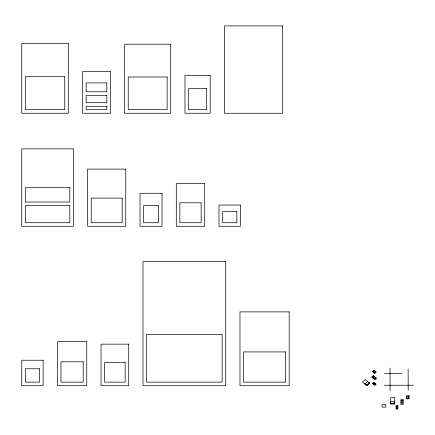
<?xml version="1.0" encoding="UTF-8"?>
<svg xmlns="http://www.w3.org/2000/svg" width="435" height="435" viewBox="0 0 435 435"><rect width="100%" height="100%" fill="white"/><g stroke="black" fill="none" stroke-linecap="round" stroke-linejoin="round"><path stroke-width="0.65" d="M375.47 371.833L374.388 372.806L373.083 371.37L374.165 370.489L375.47 371.925M374.388 372.806L375.47 371.555M374.388 372.529L375.47 371.648M375.47 371.74L374.388 372.621L373.083 371.463M375.671 377.982L374.676 378.885L372.692 376.889L373.681 376.079L375.671 378.075M369.38 383.104L366.71 385.377L365.03 384.007L367.7 381.457L369.38 383.197M366.71 385.377L369.38 382.827M375.671 377.705L374.676 378.885M366.71 385.1L369.38 382.92M375.671 377.797L374.676 378.608L372.692 376.889M375.671 377.89L374.676 378.7L372.692 377.08M373.17 383.251L373.899 382.659L375.356 383.849L374.627 384.812L373.17 383.251L374.627 384.535L375.356 383.849M375.356 384.034L374.627 384.627L373.17 383.436M375.356 384.127L374.627 384.719L373.17 383.529M384.594 373.567L401.695 373.241M384.192 385.258L413.25 385.241M373.083 371.37L374.388 372.436M373.083 371.648L374.388 372.713M372.692 377.172L374.676 378.793M367.602 381.538L365.248 379.614L362.322 382.006L366.71 385.584L369.636 383.197L369.38 382.99L366.71 385.192L365.03 383.73M365.03 383.637L366.71 385.008M365.03 383.915L366.71 385.285M389.999 368.032L390.097 390.815M408.133 368.978L408.182 390.309M374.627 384.442L374.627 384.812M374.084 370.142L372.251 371.642L374.464 373.447L376.297 371.952L374.084 370.142M373.328 375.574L371.642 376.949L375.013 379.701L376.694 378.325L373.328 375.574M373.627 382.316L372.398 383.322L374.867 385.339L376.101 384.333L373.627 382.316M282.69 25.899L224.455 25.899L224.455 113.252L282.69 113.252L282.69 25.899M68.3 43.429L21.75 43.429L21.75 113.252L68.3 113.252L68.3 43.429M170.71 44.191L124.671 44.191L124.671 113.252L170.71 113.252L170.71 44.191M110.403 71.487L82.563 71.487L82.563 113.252L110.403 113.252L110.403 71.487M210.192 75.424L184.973 75.424L184.973 113.252L210.192 113.252L210.192 75.424M64.733 76.701L25.317 76.701L25.317 109.685L64.733 109.685L64.733 76.701M167.143 76.995L128.238 76.995L128.238 109.685L167.143 109.685L167.143 76.995M106.836 82.9L86.13 82.9L86.13 91.769L106.836 91.769L106.836 82.9M206.625 88.588L188.54 88.588L188.54 109.685L206.625 109.685L206.625 88.588M106.836 95.336L86.13 95.336L86.13 102.703L106.836 102.703L106.836 95.336M106.836 106.27L86.13 106.27L86.13 109.685L106.836 109.685L106.836 106.27M73.368 148.868L21.75 148.868L21.75 226.298L73.368 226.298L73.368 148.868M125.758 169.112L87.636 169.112L87.636 226.298L125.758 226.298L125.758 169.112M204.716 183.673L176.3 183.673L176.3 226.298L204.716 226.298L204.716 183.673M69.807 187.719L25.317 187.719L25.317 202.014L69.807 202.014L69.807 187.719M162.032 193.281L140.026 193.281L140.026 226.298L162.032 226.298L162.032 193.281M122.191 198.11L91.203 198.11L91.203 222.731L122.191 222.731L122.191 198.11M201.149 202.813L179.867 202.813L179.867 222.731L201.149 222.731L201.149 202.813M240.376 205.07L218.979 205.07L218.979 226.298L240.376 226.298L240.376 205.07M69.807 205.581L25.317 205.581L25.317 222.731L69.807 222.731L69.807 205.581M158.47 205.635L143.588 205.635L143.588 222.731L158.47 222.731L158.47 205.635M236.809 211.589L222.546 211.589L222.546 222.731L236.809 222.731L236.809 211.589M225.711 261.62L142.984 261.62L142.984 385.704L225.711 385.704L225.711 261.62M289.193 311.879L239.973 311.879L239.973 385.704L289.193 385.704L289.193 311.879M222.144 334.613L146.551 334.613L146.551 382.142L222.144 382.142L222.144 334.613M86.761 341.687L57.409 341.687L57.409 385.704L86.761 385.704L86.761 341.687M128.722 344.161L101.023 344.161L101.023 385.704L128.722 385.704L128.722 344.161M285.626 351.92L243.54 351.92L243.54 382.142L285.626 382.142L285.626 351.92M43.147 360.234L21.75 360.234L21.75 385.704L43.147 385.704L43.147 360.234M83.194 361.784L60.976 361.784L60.976 382.142L83.194 382.142L83.194 361.784M125.155 362.556L104.59 362.556L104.59 382.142L125.155 382.142L125.155 362.556M39.58 368.766L25.317 368.766L25.317 382.142L39.58 382.142L39.58 368.766M409.145 395.719L406.551 395.719L406.551 398.846L409.145 398.846L409.145 395.719M408.579 396.394L407.051 396.394L407.051 398.237L408.579 398.237L408.579 396.394M394.73 397.715L390.592 397.715L390.592 403.919L394.73 403.919L394.73 397.715M403.212 399.667L400.831 399.667L400.831 404.43L403.212 404.43L403.212 399.667M402.761 400.428L401.358 400.428L401.358 403.24L402.761 403.24L402.761 400.428M394.55 401.364L390.771 401.364L390.771 403.74L394.55 403.74L394.55 401.364M385.818 404.724L382.039 404.724L382.039 407.1L385.818 407.1L385.818 404.724M397.813 405.61L396.067 405.61L396.067 409.101L397.813 409.101L397.813 405.61M397.454 406.35L396.426 406.35L396.426 408.411L397.454 408.411L397.454 406.35"/></g></svg>
